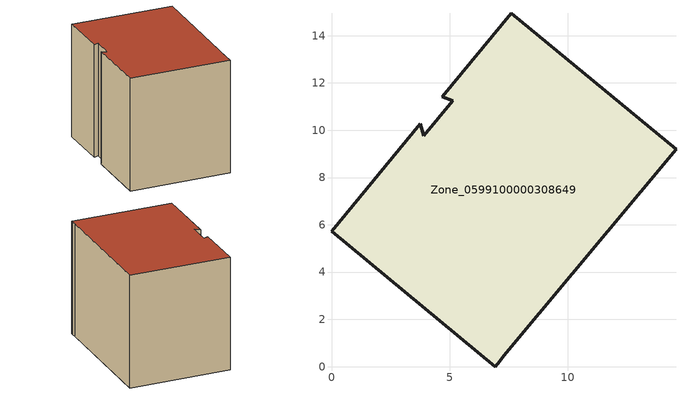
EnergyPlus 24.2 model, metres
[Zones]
Zone_0599100000308649
 floor ground (C_G): 5.13,11.24 4.69,11.41 7.6,14.94 14.57,9.19 7.29,0.46 7.12,0.23 6.92,0 0,5.72 3.75,10.27 3.91,9.76 z0
 wall outside (C_F): 4.69,11.41 5.13,11.24 3.91,9.76 3.75,10.27 0,5.72 6.92,0 7.12,0.23 7.29,0.46 14.57,9.19 7.6,14.94 4.69,11.41 z0:10.12
 roof outside (C_R): 7.12,0.23 7.29,0.46 14.57,9.19 7.6,14.94 4.69,11.41 5.13,11.24 3.91,9.76 3.75,10.27 0,5.72 6.92,0 z10.12
[BUILDING]
Pand.0599100000308649: North Axis=0; Terrain=City; Loads Convergence Tolerance Value=0.04; Temperature Convergence Tolerance Value=0.4; Solar Distribution=FullExterior; Maximum Number of Warmup Days=25; Minimum Number of Warmup Days=1
[Site:Location]
Rotterdam.The.Hague.AP_ZH_NLD Design_Conditions: Latitude=51.96; Longitude=4.45; Time Zone=1; Elevation=-4.5
[SITE:GROUNDTEMPERATURE:BUILDINGSURFACE]
18, 18, 18, 18, 18, 18, 18, 18, 18, 18, 18, 18
[MATERIAL] Thermal Absorptance=0.9; Solar Absorptance=0.7; Visible Absorptance=0.7
Name | Roughness | Thickness | Conductivity | Density | Specific Heat
G.TI.1946 | MediumSmooth | 0.15 | 1 | 540 | 1210
F.TI.1946 | Rough | 0.3 | 0.857143 | 1920 | 840
R.TI.1946 | MediumRough | 0.2 | 0.1 | 1500 | 1000
[CONSTRUCTION]
C_G: G.TI.1946
C_F: F.TI.1946
C_R: R.TI.1946
[ZONE]
Zone_0599100000308649: Type=1; Multiplier=1; Ceiling Height=Autocalculate; Volume=Autocalculate; Floor Area=autocalculate; Part of Total Floor Area=Yes
[ZONEINFILTRATION:DESIGNFLOWRATE]
Infil_Zone_0599100000308649: Zone or ZoneList or Space or SpaceList=Zone_0599100000308649; Schedule=AlwaysOn; Design Flow Rate Calculation Method=Flow/Area; Flow Rate per Floor Area=0.003; Constant Term Coefficient=1; Temperature Term Coefficient=0; Velocity Term Coefficient=0; Velocity Squared Term Coefficient=0
[HVACTEMPLATE:ZONE:IDEALLOADSAIRSYSTEM]
Zone_0599100000308649: Maximum Heating Supply Air Temperature=50; Minimum Cooling Supply Air Temperature=13; Maximum Heating Supply Air Humidity Ratio=0.0156; Minimum Cooling Supply Air Humidity Ratio=0.0077; Heating Limit=NoLimit; Cooling Limit=NoLimit; Dehumidification Control Type=ConstantSensibleHeatRatio; Cooling Sensible Heat Ratio=0.7; Dehumidification Setpoint=60; Humidification Control Type=None; Humidification Setpoint=30; Outdoor Air Method=None; Outdoor Air Flow Rate per Person=0.00944; Outdoor Air Flow Rate per Zone Floor Area=0; Outdoor Air Flow Rate per Zone=0; Demand Controlled Ventilation Type=None; Outdoor Air Economizer Type=NoEconomizer; Heat Recovery Type=None; Sensible Heat Recovery Effectiveness=0.7; Latent Heat Recovery Effectiveness=0.65
[ZONECONTROL:THERMOSTAT]
ThermostatControl_Zone_0599100000308649: Zone or ZoneList=Zone_0599100000308649; Control Type Schedule=DualSetpointControlType; Control 1=Thermostat_Zone_0599100000308649; Temperature Difference Between Cutout And Setpoint=0
[THERMOSTATSETPOINT:DUALSETPOINT]
Thermostat_Zone_0599100000308649: Heating Setpoint Temperature Schedule=HeatingSetpoint_Zone_0599100000308649; Cooling Setpoint Temperature Schedule=CoolingSetpoint_Zone_0599100000308649
[SCHEDULE:COMPACT]
HeatingSetpoint_Zone_0599100000308649: Through: 12/31, For: AllDays, Until: 24:00, 21
CoolingSetpoint_Zone_0599100000308649: Through: 12/31, For: AllDays, Until: 24:00, 24
DualSetpointControlType: Through: 12/31, For: AllDays, Until: 24:00, 4
AlwaysOn: Through: 12/31, For: AllDays, Until: 24:00, 1
